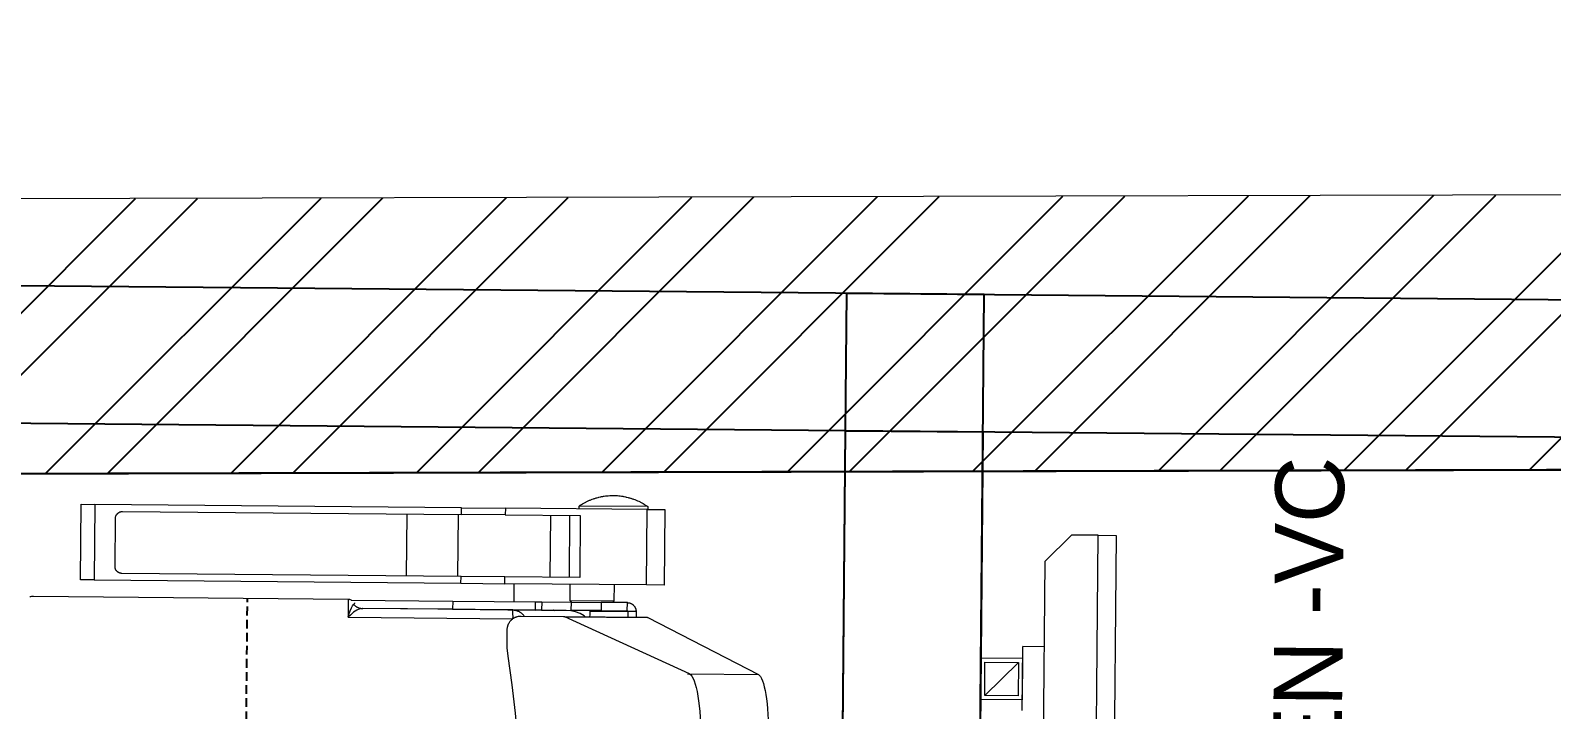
# Model space of a CAD drawing. Header units: millimetres. Extents: x -8946 to 2684, y -2892 to 9932.
# Drawn here: x -639 to 469, y 9438 to 9932 of the extents above; entities that cross this region are included whole.
import ezdxf

# ---------------------------------------------------------------- set-up
doc = ezdxf.new("R2010")
doc.units = ezdxf.units.MM
doc.linetypes.add('HIDDEN', pattern=[9.524999999999995, 6.349999999999998, -3.174999999999998])
for name, color, linetype, lineweight in [('I-LK EQPMT', 3, 'Continuous', 18), ('I-LK FF&E', 1, 'Continuous', 9), ('I-LK FURNITURE', 13, 'Continuous', 9), ('I-LK IT', 3, 'Continuous', 18), ('I-LK PARTITION', 21, 'Continuous', 25), ('I-LK TEXT', 31, 'Continuous', 5)]:
    doc.layers.add(name, color=color, linetype=linetype, lineweight=lineweight)
doc.layers.add('WALLS', color=7, linetype='Continuous')
doc.layers.add('WALLS_3D', color=7, linetype='Continuous')

# ---------------------------------------------------------------- blocks, each defined once
blk = doc.blocks.new('a$c18799085')
at = {"layer": 'I-LK EQPMT'}
blk.add_line((627.7052824404091, 152.5672029328125), (652.0076851341872, 128.2648002392671), dxfattribs=at)
at = {"layer": 'I-LK EQPMT', "ltscale": 12}
for p, q in [((616.9889203161001, 125.2269902919943), (663.5315413419156, 125.2269902919943)), ((663.5315413419156, 109.7127832833503), (663.5315413419156, 125.2269902919943)), ((725.5883693769574, 109.7127832833503), (19.41163062304258, 109.7127832833503)), ((745, 90.30115266077335), (725.5883693769574, 109.7127832833503)), ((745, 70.88952203796363), (745, 90.30115266077335))]:
    blk.add_line(p, q, dxfattribs=at)
at = {"layer": 'I-LK EQPMT'}
for points in [[(655.045485470444, 125.2269999025448), (624.6674821041522, 125.2269999025448), (624.6674821041522, 155.6050032694184), (655.045485470444, 155.6050032694184)], [(652.0076851341872, 128.2648002392671), (627.7052824404091, 128.2648002392671), (627.7052824404091, 152.5672029328125), (652.0076851341872, 152.5672029328125)]]:
    blk.add_lwpolyline(points, close=True, dxfattribs=at)
at = {"layer": 'I-LK EQPMT', "ltscale": 12}
blk.add_lwpolyline([(0, 58.0000000000291), (0, 70.88952203796363), (745, 70.88952203796363), (745, 58.0000000000291)], close=True, dxfattribs=at)
at = {"layer": 'I-LK TEXT', "color": 0, "ltscale": 2, "insert": (391.1996805854142, 25.6359011628374), "char_height": 50, "attachment_point": 1}
blk.add_mtext_dynamic_manual_height_columns('32" TV SCREEN -VC', width=466.4796511627907, gutter_width=12.5, heights=[0], dxfattribs=at)
blk = doc.blocks.new('a$c4fdbbfdd')
at = {"layer": 'I-LK IT', "rotation": 90}
blk.add_blockref('A$C18799085', (255.6050032675266, 780.5895919215401), dxfattribs=at)
blk = doc.blocks.new('ROC_CLINIC_1')
at = {"layer": 'I-LK PARTITION'}
for points in [[(2500.000000014905, 1600.000000000007), (0, 1600.000000000007), (0, 1700.000000000003), (2500.000000014905, 1700.000000000003)], [(2500.000000014905, 1599.999999999069), (0, 1600.000000000007), (0, 1700.000000000003), (2500.000000014905, 1699.999999999069)], [(0, 1600.000000000007), (100, 1600.000000000007), (100, 0), (0, 0)]]:
    blk.add_lwpolyline(points, close=True, dxfattribs=at)
blk.add_blockref('A$C4fdbbfdd', (7.4505806e-09, 0))
blk = doc.blocks.new('clinic chair')
at = {"layer": 'Defpoints', "linetype": 'HIDDEN'}
blk.add_line((-249.0004958324134, -2.91038e-11), (249.0004958324134, -2.91038e-11), dxfattribs=at)
at = {"layer": 'I-LK FURNITURE'}
for points in [[(197.0474022049457, 322.3967953379323), (197.0474022049457, 372.6515981986886), (196.4721745047718, 373.4003071072802), (195.5317228958011, 374.1398854184954), (194.2169169615954, 374.8612025405455), (192.546018009074, 375.5642584659798), (190.5372868617997, 376.2399226048728), (188.1907232813537, 376.8790643542598), (185.5337199382484, 377.4725531241857), (182.5936678322032, 378.0386501038447), (179.3705674409866, 378.5499635048618), (175.910071304068, 379.0064933290123), (172.2304407265037, 379.4173701681722), (168.3681985521689, 379.7643328331469), (164.3324747160077, 380.0565119194216), (160.1780536044389, 380.2847768315114), (155.9140649139881, 380.4491275675247), (151.5952930301428, 380.5495641275193), (147.2308676522225, 380.5769559177861), (147.2308676522225, 331.1256455461554)], [(196.9560961686075, 321.200687206263), (197.0108795994893, 321.6754782196076), (197.0291409026831, 321.9220043245878)], [(197.0474022049457, 322.3967953379323), (237.8246457614005, 231.2460509821831)], [(316.493864913471, 290.3940547816455), (316.493864913471, 303.3868935330538), (261.500282490626, 303.3868935330538), (261.500282490626, 290.3940547816455), (316.493864913471, 290.3940547816455), (316.493864913471, 187.2091843059752)], [(238.0163882486522, 230.1686405996735), (238.0163882486522, 230.4151667065162), (238.0163882486522, 290.9418905702769), (238.0163882486522, 291.0423271302425), (238.0072578350082, 291.1427636920707), (237.9889965318143, 291.2432002520654), (237.9707352295518, 291.3345062183798), (237.9433435136452, 291.425812180998), (237.9068211466074, 291.5262487428263), (237.8702987795696, 291.6175547091407), (237.8246457614005, 291.699730076245)], [(261.500282490626, 290.3940547816455), (261.500282490626, 187.2091843059752)], [(316.493864913471, 240.8879608331772), (318.4934654096141, 240.8879608331772), (318.7856445852667, 241.2988376741996), (319.0686931088567, 241.7188451107068), (319.6165286172182, 242.5771211766696), (320.1461032982916, 243.4353972426034), (320.6574166771023, 244.3119345014566), (320.9039428345858, 244.7593337282597), (321.150468991138, 245.1976023576863), (321.3878644965589, 245.6450015844894), (321.6161293517798, 246.1015314068063), (321.8443944435567, 246.5489306317177), (322.063528646715, 247.0054604558973), (322.2826630882919, 247.4711208718654), (322.4926666393876, 247.927650696045), (322.7026704298332, 248.3933111157385), (322.9035433297977, 248.8589715354319), (323.095286055468, 249.3246319532627), (323.2870285427198, 249.79942296847), (323.4696406163275, 250.2650833881635), (323.8166032247245, 251.214665418549), (323.9900844087824, 251.6985870292992), (324.1453045289963, 252.1733780463692), (324.4557447684929, 253.1412212678115), (324.6018344759941, 253.6342734777718), (324.8757521100342, 254.6021167010767), (325.0035807527603, 255.0951689073117), (325.2409760206938, 256.0812733253697), (325.3505433602259, 256.5743255334673), (325.4509798102081, 257.0765083389415), (325.5514164986089, 257.5695605470391), (325.6518529485911, 258.0717433525133), (325.7340283347294, 258.564795560611), (325.8162037208677, 259.0669783642225), (325.962293189019, 260.0713439733081), (326.0901215933263, 261.0757095842564), (326.1357746114954, 261.5778923878679), (326.1905580433086, 262.0892057888559), (326.2636027773841, 263.0935713998333), (326.2909949701279, 263.6048848008213), (326.3183866860345, 264.1070676062955), (326.3366477508098, 264.6183810072835), (326.3457784019411, 265.1205638090323), (326.3549088146538, 265.631877211883), (326.3549088146538, 266.1340600154945), (326.3457784019411, 266.6453734164825), (326.3366477508098, 267.1475562219566), (326.3183866860345, 267.6588696229737), (326.2909949701279, 268.1610524284188), (326.2636027773841, 268.6723658294359), (326.1905580433086, 269.6767314403842), (326.1357746114954, 270.1880448413722), (326.0901215933263, 270.6902276449837), (325.962293189019, 271.6945932540693), (325.8162037208677, 272.698958863155), (325.7340283347294, 273.2011416686291), (325.6518529485911, 273.6941938767559), (325.4509798102081, 274.6985594877042), (325.3505433602259, 275.1916116958018), (325.2409760206938, 275.6846639020368), (325.0035807527603, 276.6707683200948), (324.8757521100342, 277.1638205281924), (324.7387935314327, 277.6477421407762), (324.6018344759941, 278.1407943488739), (324.4557447684929, 278.6247159614577), (324.1453045289963, 279.5925591829), (323.9900844087824, 280.06735019997), (323.8166032247245, 280.5512718106911), (323.4696406163275, 281.5008538411057), (323.2870285427198, 281.975644856313), (322.9035433297977, 282.9069656938082), (322.7026704298332, 283.3726261135016), (322.2826630882919, 284.3039469510259), (321.8443944435567, 285.2170065975224), (321.6161293517798, 285.6644058224629), (321.3878644965589, 286.1209356447798), (321.150468991138, 286.5683348697203), (320.9039428345858, 287.0157340965234), (320.6574166771023, 287.4540027277835), (320.1461032982916, 288.3305399866367), (319.8813160769641, 288.7596780186868), (319.6165286172182, 289.1979466499762), (319.3426109822467, 289.6179540846206), (319.0686931088567, 290.0470921166707), (318.7856445852667, 290.4670995550696), (318.4934654096141, 290.8871069916058), (316.493864913471, 290.8871069916058)], [(318.4934654096141, 290.8871069916058), (318.4934654096141, 240.8879608331772)], [(248.4983131065965, 276.6798989156086), (248.4709211522713, 277.2551264926442), (248.4435294363648, 277.4468690189534), (248.4161377204582, 277.6294809478859), (248.3887460045516, 277.8212234723032), (248.3522233990952, 278.0038354012358), (248.3065703809261, 278.1955779275449), (248.1422196086496, 278.743413712451), (248.0783055257052, 278.9260256413836), (247.9322160575539, 279.2729883082211), (247.8500406723469, 279.4464696397481), (247.758734873496, 279.6199509731669), (247.6674288362265, 279.7843017092091), (247.5761227989569, 279.9577830407361), (247.4756861105561, 280.1130031812645), (247.3661192469299, 280.2773539173068), (247.1469845678657, 280.5877941964718), (247.0282870531082, 280.7338837396237), (246.9004586488008, 280.8799732846092), (246.7726302444935, 281.0169322285219), (246.6448020786047, 281.1630217716447), (246.5078430231661, 281.2908501237689), (246.0695743784308, 281.6743351744954), (245.9234846718609, 281.7839023318666), (245.7682647900656, 281.9026000847225), (245.6130444314331, 282.0121672420937), (245.2843431271613, 282.2130403639167), (245.119992355816, 282.3043463302311), (244.9465109333396, 282.3956522928202), (244.7730297483504, 282.4778276617871), (244.426067141816, 282.62391720491), (244.243455067277, 282.6969619765005), (244.0699736438692, 282.7608761506854), (243.8873615702614, 282.8156597312191), (243.6956193214282, 282.8704433080275), (243.5130072478205, 282.9160962912138), (243.3303954117, 282.9526186751318), (243.1386529244483, 282.9891410627752), (242.9469104371965, 283.016532853042), (242.7642983626574, 283.0439246414462), (242.5725558754057, 283.0621858343366), (242.1890709009022, 283.0804470272269), (241.9973284136504, 283.0804470272269), (241.9973284136504, 277.1729511237063), (238.0163882486522, 277.1729511237063)], [(241.9973284136504, 283.0804470272269), (238.0163882486522, 283.0804470272269)], [(242.49951114133, 249.2972401629959), (242.4355970583856, 249.461590899009), (242.3990744529292, 249.5072438821662), (242.3808131497353, 249.5163744777092), (242.3808131497353, 249.5255050731939), (242.2073319656774, 249.6076804421609), (241.9973284136504, 249.6076804421609), (241.9973284136504, 277.1729511237063), (242.0521118454635, 277.1729511237063), (242.0977648645639, 277.1638205281924), (242.1525485347956, 277.1455593353021), (242.2438545711339, 277.1090369495214), (242.2895075902343, 277.0816451610881), (242.3260297188535, 277.0451227734447), (242.3716827370226, 277.008600387664), (242.3990744529292, 276.9720780018833), (242.4538583606482, 276.8807720374316), (242.4721191879362, 276.8351190561079), (242.481250077486, 276.7803354774369), (242.4903804901987, 276.7346824961423), (242.49951114133, 276.6798989156086)], [(242.49951114133, 257.6517359141144), (242.49951114133, 276.6798989156086), (248.4983131065965, 276.6798989156086), (248.4983131065965, 257.6517359141144)], [(261.500282490626, 266.8827689259488), (249.4935479089618, 266.8827689259488), (248.4983131065965, 265.887533912377)], [(249.4935479089618, 266.8827689259488), (249.4935479089618, 234.8800283696619)], [(238.0163882486522, 246.0558784236201), (238.5277016274631, 245.4076060768566), (240.2442538365722, 242.3762480548467), (241.5042763389647, 239.0527109465329), (242.2438545711339, 235.6378678737674), (242.49951114133, 232.0769352578791), (242.49951114133, 193.2353779623809), (242.49951114133, 83.9969220382045), (242.1708095986396, 81.9151460484427), (241.24861953035, 79.76032528525684), (239.7146791554987, 77.4046314021107), (237.6968173570931, 75.04893751713098), (235.9985264493152, 73.35064657812472), (236.0259181652218, 73.35977717363856), (236.4276644419879, 73.47847492835717), (238.071171679534, 73.9806577338313), (240.6825224813074, 74.86632558819838), (242.8099513817579, 75.72460165416123), (244.4169362522662, 76.54635533617694), (245.4578243121505, 77.29506424476858), (245.293473539874, 77.45028438343434), (245.1291230078787, 77.61463511944748), (244.8186827674508, 77.94333659339462), (244.5265035917981, 78.29029925834038), (244.3804141227156, 78.47291118727298), (244.243455067277, 78.6555231162056), (244.1156266629696, 78.83813504513819), (243.8599698543549, 79.22162009400198), (243.7504029916599, 79.42249321582494), (243.6317050000653, 79.62336633951053), (243.5221378989518, 79.82423946133349), (243.4217012096196, 80.02511258312734), (243.3303954117, 80.23511630046414), (243.2299587223679, 80.4359894222871), (243.1477835755795, 80.65512373886305), (243.0656081903726, 80.86512745619984), (242.9925634562969, 81.08426177091314), (242.9195187212899, 81.29426548822084), (242.791690078564, 81.73253411951009), (242.7369066476822, 81.96079902973727), (242.6912536285818, 82.17993334445055), (242.6456006094813, 82.40819825654035), (242.6090782433748, 82.62733257125365), (242.5725558754057, 82.85559748148079), (242.5451641604304, 83.0838623935706), (242.5086417924613, 83.54039221588754), (242.49951114133, 83.76865712797735), (242.49951114133, 83.9969220382045)], [(238.0163882486522, 249.5346356705995), (239.3494554832578, 249.5528968653525), (241.9973284136504, 249.6076804421609)], [(242.49951114133, 214.3087945678271), (242.49951114133, 209.7617575375771), (248.4983131065965, 209.7617575375771), (248.4983131065965, 214.3087945678271), (242.49951114133, 214.3087945678271), (242.49951114133, 235.9026551716379)], [(248.4983131065965, 214.3087945678271), (248.4983131065965, 235.9026551716379)], [(248.4983131065965, 235.8843939806102), (249.4935479089618, 234.8800283696619), (261.500282490626, 234.8800283696619)], [(311.4994284026325, 187.2091843059752), (311.4994284026325, 241.8466734609683), (266.4947185236961, 241.8466734609683), (266.4947185236961, 187.2091843059752)], [(311.4994284026325, 234.0126217063516), (266.4947185236961, 234.0126217063516)], [(241.9973284136504, 223.7041783138411), (242.1890709009022, 223.4485216152098), (242.3534214347601, 223.2019955102296), (242.4629887742922, 222.9554694071121), (242.49951114133, 222.6998127047555)], [(311.4994284026325, 220.0336785424442), (266.4947185236961, 220.0336785424442)], [(-214.8703261986375, 189.3640050691611), (-208.0771623300388, 190.3592400808701), (-187.3689696602523, 193.2901615410519), (-166.6242546243593, 195.919773319445), (-145.8430172204971, 198.2389448168105), (-125.0252572111785, 200.2476760368445), (-104.1709748348221, 201.9459669739881), (-83.30756180733442, 203.3429482312058), (-62.41675754077733, 204.4203586137155), (-41.51682190690189, 205.1964593107114), (-20.59862544760107, 205.652989134891), (0.3195710116997361, 205.8082092735567), (21.22863681986928, 205.6438585375145), (42.1468332791701, 205.178198117821), (63.04676843620836, 204.3929668253113), (83.93757317960262, 203.3064258454251), (104.8009862070903, 201.9094445900701), (125.6461376938969, 200.1928924563108), (146.4638977032155, 198.1750306425965), (167.2451351061463, 195.846728546021), (187.9898503813893, 193.2171167694905), (208.6980430502445, 190.2679341164185), (214.9342405218631, 189.3640050691611)], [(214.9342405218631, 189.3640050691611), (228.018385052681, 189.3640050691611), (228.2649112101644, 189.3640050691611), (228.5023067155853, 189.3731356646749), (228.7397024594247, 189.3913968575653), (228.9862283784896, 189.4096580504556), (229.4610193902627, 189.464441627264), (229.6984148956835, 189.5009640130738), (229.9358104020357, 189.5466169980936), (230.6479969192296, 189.7109677341068), (230.8762620110065, 189.7748819083208), (231.1136572789401, 189.8479266780196), (231.3419223716483, 189.9301020469575), (231.5610565748066, 190.0122774140618), (231.7893214290962, 190.1035833803762), (232.0084558706731, 190.1948893429944), (232.2367207240313, 190.2953259048227), (232.446724514477, 190.3957624666509), (232.6658587176353, 190.5053296240221), (233.0858660591766, 190.7427251316258), (233.2958698496222, 190.8705534818581), (233.4967429880053, 190.9983818321198), (233.8984892647713, 191.2722997255041), (234.2819744776934, 191.5644788117788), (234.6471983874217, 191.8749190909439), (234.8298102235422, 192.039269826986), (235.0032914076, 192.2036205630284), (235.1767725925893, 192.3771018964471), (235.3411236014217, 192.5505832279741), (235.5054743736982, 192.7331951569067), (235.8159146141261, 193.0984190147719), (236.1080937888473, 193.4819040654984), (236.3820116622373, 193.8836503110069), (236.5098398281261, 194.0845234328299), (236.6376682324335, 194.2945271501376), (236.8750637378544, 194.7145345885365), (236.9846310783178, 194.9336689013871), (237.0850675273687, 195.1436726205866), (237.1855039782822, 195.3719375308136), (237.2768100146204, 195.5910718473896), (237.3681158144027, 195.8193367576168), (237.4502914380282, 196.0384710723301), (237.5324665848166, 196.2758665799046), (237.6055113198236, 196.5041314919945), (237.6694256402552, 196.7323964022216), (237.8337764125317, 197.4445829250617), (237.8794291922823, 197.6819784344989), (237.9159517977387, 197.9193739402399), (237.9707352295518, 198.3941649573098), (237.9889965318143, 198.6406910604273), (238.0072578350082, 198.878086568031), (238.0163882486522, 199.1154820756346), (238.0163882486522, 199.3620081787521), (238.0163882486522, 199.4624447406095)], [(242.49951114133, 149.4724291795574), (242.49951114133, 209.7617575375771)], [(248.4983131065965, 149.4724291795574), (248.4983131065965, 209.7617575375771)], [(261.500282490626, 193.9840868709725), (248.4983131065965, 193.9840868709725)], [(261.500282490626, 155.3799250812444), (261.500282490626, 187.2091843059752), (266.4947185236961, 187.2091843059752), (266.4947185236961, 155.3799250812444)], [(316.493864913471, 155.3799250812444), (316.493864913471, -111.6078457020049), (261.500282490626, -111.6078457020049), (261.500282490626, -121.6149794108642), (316.493864913471, -121.6149794108642), (316.493864913471, -111.6078457020049)], [(261.500282490626, -111.6078457020049), (261.500282490626, 155.3799250812444), (266.4947185236961, 155.3799250812444), (266.4947185236961, -91.61183947909738), (266.5038491748273, -91.7853208106244), (266.5129798268899, -91.94967154666664), (266.5221104780212, -92.12315288008541), (266.5403715427965, -92.29663421161241), (266.5677634961903, -92.46098494765465), (266.6042856257409, -92.6253356836969), (266.6408082311973, -92.79881701711562), (266.7321142684668, -93.12751848917105), (266.78689770028, -93.28273862969942), (266.8416811311617, -93.44708936571259), (266.9147258661687, -93.60230950251572), (266.9786401875317, -93.75752964304412), (267.0608155727386, -93.91274978354342), (267.1429909579456, -94.0588393266953), (267.2251663440838, -94.2140594671946), (267.3164723813534, -94.35101841297), (267.4077784176916, -94.49710795612192), (267.5173452813178, -94.6340669018682), (267.6177819697186, -94.77102584950626), (267.7273493092506, -94.89885419973871), (267.8460470624268, -95.02668255186293), (268.0834423303604, -95.2640780576039), (268.2112707346679, -95.3827758123225), (268.3390991389751, -95.49234296783106), (268.6130170114338, -95.69321608965402), (268.7591064795852, -95.79365265148226), (268.8960655350238, -95.88495861779666), (269.0421550041065, -95.967133984901), (269.3525954829529, -96.13148472091417), (269.8182558426633, -96.32322724536058), (269.9826063755899, -96.37801082403166), (270.3113079182804, -96.46931678851251), (270.4756586905569, -96.50583917429321), (270.6491401130334, -96.54236156007391), (270.8134908843786, -96.56062275482692), (270.9869720693678, -96.58801454323113), (271.1513226013631, -96.5971451406076), (271.4982854472473, -96.61540633352708), (306.4958617184311, -96.61540633352708), (306.6693431409076, -96.60627573612146), (306.8336939122528, -96.5971451406076), (307.007175097242, -96.58801454323113), (307.1806565197185, -96.56062275482692), (307.3450072910637, -96.54236156007391), (307.5093578239903, -96.50583917429321), (307.6828390080482, -96.46931678851251), (308.0115405507386, -96.37801082403166), (308.1667606718838, -96.32322724536058), (308.3311114422977, -96.25931307117573), (308.6415519211441, -96.13148472091417), (308.7967718029395, -96.04930935383892), (308.9428615104406, -95.967133984901), (309.0980816297233, -95.88495861779666), (309.2350404467434, -95.79365265148226), (309.3811301542446, -95.69321608965402), (309.6550480276346, -95.49234296783106), (309.782876431942, -95.3827758123225), (309.9107045978308, -95.2640780576039), (310.1481003407389, -95.02668255186293), (310.266798093915, -94.89885419973871), (310.3763651959598, -94.77102584950626), (310.5772380959243, -94.49710795612192), (310.6776750227436, -94.35101841297), (310.7689808215946, -94.2140594671946), (310.8511562068015, -94.0588393266953), (310.9333315929398, -93.91274978354342), (311.0155067406595, -93.75752964304412), (311.1433353833854, -93.44708936571259), (311.2072492279112, -93.28273862969942), (311.2620331356302, -93.12751848917105), (311.3533389344811, -92.79881701711562), (311.389861301519, -92.6253356836969), (311.4263836685568, -92.46098494765465), (311.4537756228819, -92.29663421161241), (311.4720366876572, -92.12315288008541), (311.4811673387885, -91.94967154666664), (311.4902979899198, -91.7853208106244), (311.4994284026325, -91.61183947909738), (311.4994284026325, 155.3799250812444)], [(248.4983131065965, 75.64242628705688), (248.4983131065965, 149.4724291795574), (242.49951114133, 149.4724291795574), (242.49951114133, 83.8234407066484)], [(311.4994284026325, 152.8964028478367), (266.4947185236961, 152.8964028478367)], [(311.4994284026325, 115.4518268077227), (266.4947185236961, 115.4518268077227)], [(246.5352347390726, 78.08942613651745), (246.1791414804757, 77.8702918199706), (245.4578243121505, 77.29506424476858)], [(248.4983131065965, 75.66981807732373), (248.6900555938482, 75.17676586922606), (248.7357086120173, 75.00328453583644), (248.7904920428991, 74.83893379979419), (248.8270146492869, 74.66545246637544), (248.8726674299687, 74.49197113484844), (248.9548428151757, 73.97152713645481), (248.9731041174382, 73.7980458049278), (248.9913651822135, 73.45108313995297), (249.0004958333448, 73.26847121102037), (249.0004958333448, -155.7268877471797)], [(249.0004958333448, -155.7268877471797), (248.9913651822135, -156.2564623410581), (248.9822345301509, -156.7951675323129), (248.9731041174382, -157.3247421280539), (248.9457121640444, -157.8634473174461), (248.9274510992691, -158.4021525068674)]]:
    blk.add_lwpolyline(points, dxfattribs=at)
for points in [[(238.0163882486522, 199.407661163772), (238.0163882486522, 199.4624447406095), (238.0255186613649, 230.4151667065162, 0.1070548578999295), (237.8246457614005, 231.2460509821831), (237.8246457614005, 291.699730076245), (197.0474022049457, 372.6515981986886)], [(235.9985264493152, 193.4910346647375, -0.0268683223407803), (242.49951114133, 193.2353779623809), (242.481250077486, 193.4910346647375), (242.4629887742922, 193.737560767855), (242.4082053434104, 194.248874168843), (242.3716827370226, 194.4954002719605), (242.3260297188535, 194.7510569743172), (242.2803767006844, 194.9975830774347), (242.2255932688713, 195.2441091824148), (242.1708095986396, 195.4997658810462), (242.1068955156952, 195.7371613905125), (242.033850543201, 195.98368749363), (241.9516753954813, 196.2302135967475), (241.8786306614056, 196.4676091062138), (241.6960185877979, 196.9424001195584), (241.4951454484835, 197.4171911366284), (241.2760112453252, 197.8737209589453), (241.1573134921491, 198.1019858691725), (240.901656921953, 198.5402545004617), (240.7646978665143, 198.759388815175), (240.6277388110757, 198.9693925325118), (240.3355596354231, 199.3893999708816), (240.1894701663405, 199.5902730927046), (240.0251196343452, 199.7911462126649), (239.8698992757127, 199.982888738974), (239.6964180916548, 200.1837618607969), (239.5320670809597, 200.3663737897296), (239.3585858969018, 200.5581163141469), (239.1759740617126, 200.7315976475656), (238.9933619871736, 200.9142095764983), (238.8016194999218, 201.0876909080544), (238.4181345254183, 201.4163923801098), (238.0163882486522, 201.7268326611375)], [(249.0004958333448, 73.27760180656333, 0.0042774242368321), (235.9985264493152, 73.35064657812472), (235.9985264493152, 193.3358145242091)]]:
    blk.add_lwpolyline(points, format="xyb", dxfattribs=at)
for points in [[(248.4983131065965, 257.6517359141144), (242.49951114133, 257.6517359141144), (242.49951114133, 235.9026551716379), (248.4983131065965, 235.9026551716379)], [(316.493864913471, 187.2091843059752), (311.4994284026325, 187.2091843059752), (311.4994284026325, 155.3799250812444), (316.493864913471, 155.3799250812444)]]:
    blk.add_lwpolyline(points, close=True, dxfattribs=at)
blk.add_open_spline([(197.0474022049457, 322.4059259353089), (194.7886019721627, 327.3390411077708), (173.1639402247965, 331.1268626547827), (147.2390387244523, 331.1268626547827)], degree=3, dxfattribs=at)
blk = doc.blocks.new('clinic trial')
at = {"layer": 'I-LK PARTITION', "rotation": 90.00000000000006}
blk.add_blockref('CLINIC CHAIR', (0, 0), dxfattribs=at)
blk = doc.blocks.new('CLINIC_WITH_SINK_1')
at = {"layer": 'I-LK PARTITION'}
for points in [[(0, 0), (2600, 0), (2600, 1700), (0, 1700)], [(100, 100), (2500, 100), (2500, 1600), (100, 1600)]]:
    blk.add_lwpolyline(points, close=True, dxfattribs=at)
at = {"layer": 'I-LK FF&E', "xscale": -1}
blk.add_blockref('CLINIC TRIAL', (2065.605003267519, 1225), dxfattribs=at)

msp = doc.modelspace()

# ---------------------------------------------------------------- hatches: boundary and pattern name
at = {"layer": 'LENS_HATCH_WALL', "true_color": 0x787878}
h = msp.add_hatch(dxfattribs=at)
h.set_pattern_fill('ANSI32', scale=10, angle=90)
h.set_pattern_definition([(45, (0, 0), (-67.351920908, 67.351920908), []), (45, (44.90128053, 0), (-67.351920908, 67.351920908), [])])
h.paths.add_polyline_path([(-1463.903925988576, -2827.3755573867825), (-1464.5788366313882, -2562.086684663737), (-977.4261544536378, -2560.8476854720698), (-988.1581382784443, 1660.2376338463698), (-1156.17509750469, 1659.8106339499927), (-1157.0191946075572, 1991.8360706126757), (2683.854791156848, 2001.6000705764866), (2663.9839162776525, 9818.023812272604), (-1164.0121908487458, 9808.291894166023), (-1163.6451913790638, 9664.042102608451), (-1546.3283715777375, 9663.06960563916), (-1547.0113720646661, 9932.11179744638), (-8590.422986498399, 9914.20591132097), (-8589.249986887298, 9452.971064240151), (-8804.733510047809, 9452.42342295892), (-8945.943728506514, -2275.878578911595), (-8568.36519926358, -2274.9181065170405), (-8566.915649913934, -2845.4324102939286)])
h.paths.add_polyline_path([(-8366.929, -2839.924), (-8368.874, -2074.41), (-8743.515, -2075.363), (-8607.121, 9252.925), (-8388.742, 9253.48), (-8389.915, 9714.715), (-1746.503, 9731.604), (-1745.82, 9462.562), (-963.137, 9464.551), (-963.504, 9608.801), (2464.493, 9617.516), (2483.347, 2201.091), (-1357.527, 2191.327), (-1355.666, 1459.303), (-1187.649, 1459.73), (-1177.934, -2361.357), (-1665.087, -2362.596), (-1663.916, -2822.884)])

# ---------------------------------------------------------------- linework, layer by layer
at = {"layer": 'LENS_WALL_OUTLINE', "lineweight": 13, "true_color": 0xffffff}
msp.add_lwpolyline([(-1463.903925988576, -2827.3755573867825), (-1464.5788366313882, -2562.086684663737), (-977.4261544536378, -2560.8476854720698), (-988.1581382784443, 1660.2376338463698), (-1156.17509750469, 1659.8106339499927), (-1157.0191946075572, 1991.8360706126757), (2683.854791156848, 2001.6000705764866), (2663.9839162776525, 9818.023812272604), (-1164.0121908487458, 9808.291894166023), (-1163.6451913790638, 9664.042102608451), (-1546.3283715777375, 9663.06960563916), (-1547.0113720646661, 9932.11179744638), (-8590.422986498399, 9914.20591132097), (-8589.249986887298, 9452.971064240151), (-8804.733510047809, 9452.42342295892), (-8945.943728506514, -2275.878578911595), (-8568.36519926358, -2274.9181065170405), (-8566.915649913934, -2845.4324102939286)], close=True, dxfattribs=at)
at = {"layer": 'WALLS'}
msp.add_line((-963.5038853628794, 9608.801351250997), (2464.4934654939316, 9617.515712502918), dxfattribs=at)
at = {"layer": 'WALLS_3D'}
msp.add_3dface([(-963.5038853628794, 9608.801351250997), (2464.4934654939316, 9617.515712502918), (2464.4934654939316, 9617.515712502918, 3055.9091567993164), (-963.5038853628794, 9608.801351250997, 3055.9091567993164)], dxfattribs=at)

# ---------------------------------------------------------------- block references
at = {"xscale": -1, "yscale": -1, "rotation": 179.48694174557804}
for name, p in [('CLINIC_WITH_SINK_1', (-2559.6292288877708, 8063.33731543038)), ('ROC_CLINIC_1', (-59.72945830487379, 8040.951225115651))]:
    msp.add_blockref(name, p, dxfattribs=at)

doc.saveas('drawing.dxf')
